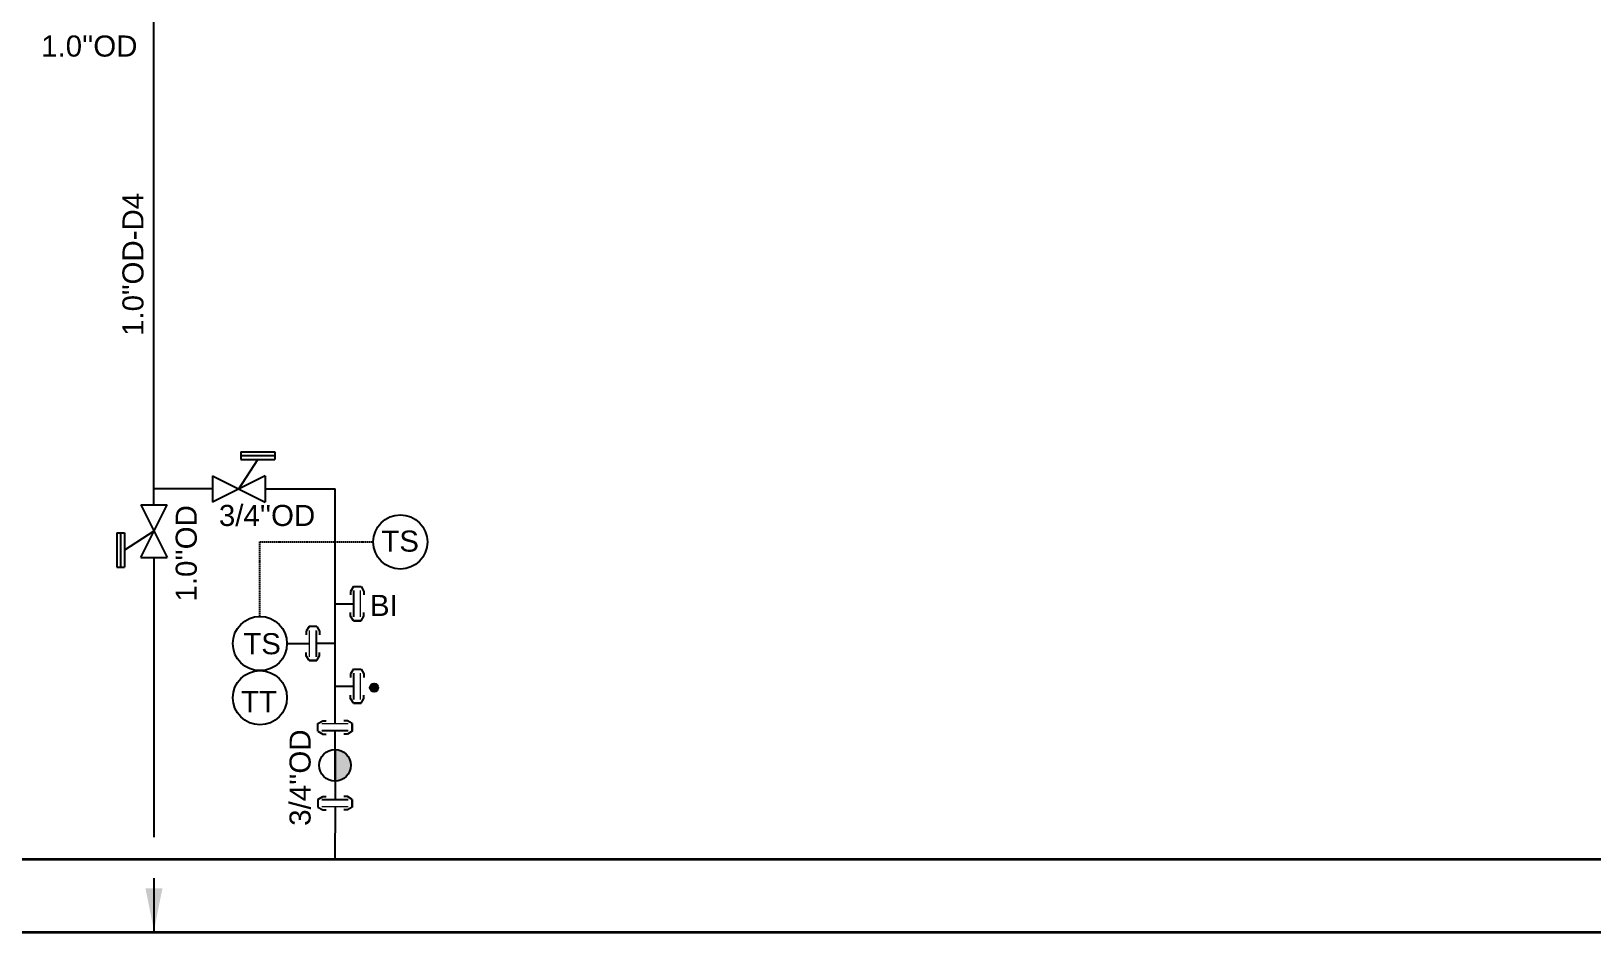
# Model space of a CAD drawing. Header units: inches. Extents: x 14435 to 21465, y 2728 to 7693.
# Drawn here: x 15526.6 to 15822.7, y 5577.2 to 5748.3 of the extents above; entities that cross this region are included whole.
import ezdxf

# ---------------------------------------------------------------- set-up
doc = ezdxf.new("R2010")
doc.units = ezdxf.units.IN
doc.header["$MEASUREMENT"] = 0
doc.linetypes.add('ACAD_ISO04W100', pattern=[30.5, 24, -3, 0.5, -3])
doc.linetypes.add('HIDDEN', pattern=[0.375, 0.25, -0.125])
for name, color, linetype in [('A---SIGLD-CONN-EL', 7, 'Continuous'), ('P---PLINB-CIPR035', 7, 'Continuous'), ('P---PLINB-CND012', 7, 'Continuous'), ('P---PLINB-DRH083', 7, 'Continuous'), ('P---PLINB-DRH124', 7, 'Continuous'), ('P---PLINB-DRH128', 7, 'Continuous'), ('P---PLINB-P059', 7, 'Continuous'), ('P---PLIND-TEXT-25-35', 7, 'Continuous'), ('P---TANKB-V06', 7, 'Continuous')]:
    doc.layers.add(name, color=color, linetype=linetype)
doc.layers.add('Layer4', color=7, linetype='Continuous', true_color=0xffffff)
doc.layers.add('Valve', color=6, linetype='Continuous', lineweight=25)
doc.styles.add('ARIAL', font='arial.ttf', dxfattribs={"height": 4})
doc.styles.get("Standard").update_dxf_attribs({"font": 'arial.ttf'})

# ---------------------------------------------------------------- blocks, each defined once
blk = doc.blocks.new('ST1')
at = {"linetype": 'ByBlock'}
h = blk.add_hatch(color=0, dxfattribs=at)
h.dxf.hatch_style = 1
h.paths.add_polyline_path([(289.45, -286.11), (289.45, -291.11, 0.414214), (291.95, -288.61, 0.414214)])
at = {"color": 0, "linetype": 'ByBlock'}
blk.add_line((289.45, -291.11), (289.45, -286.11), dxfattribs=at)
blk.add_circle((289.45, -288.61), 2.5, dxfattribs=at)
blk = doc.blocks.new('phi_15831288483')
at = {"color": 0, "linetype": 'ByBlock', "xscale": 1.2, "yscale": 1.2, "zscale": 1.2}
blk.add_blockref('ST1', (-347.34, 343.33), dxfattribs=at)
at = {"extrusion": (7.4988e-33, 1.22465e-16, -1), "flags": 1}
for tag, p, rotation in [('PHI_CONNECTIONPOINT', (0, -0.19), 90), ('PHI_CONNECTIONPOINT', (0, -6), 270), ('PHI_INSERTPOINT', (0, -6), 180)]:
    blk.add_attdef(tag, p, '', height=0.1, rotation=rotation, dxfattribs=at)
for tag, p in [('CODE', (4.53, -2.75)), ('DN1', (6.61, -7.4))]:
    blk.add_attdef(tag, p, '', height=3.5)
blk = doc.blocks.new('rgyjryjyfrjfhjgfgj')
at = {"color": 0, "linetype": 'ByBlock'}
for p, q in [((716.48, 396.87), (717.39, 397.41)), ((716.48, 396.87), (716.48, 395.42)), ((717.39, 397.41), (718.05, 397.41)), ((722.07, 397.41), (721.4, 397.41)), ((722.97, 396.87), (722.07, 397.41)), ((722.97, 395.42), (722.97, 396.87)), ((716.48, 395.42), (717.39, 394.88)), ((717.39, 394.88), (718.05, 394.88)), ((722.07, 394.88), (721.4, 394.88)), ((722.97, 395.42), (722.07, 394.88))]:
    blk.add_line(p, q, dxfattribs=at)
at = {"color": 6, "linetype": 'ByBlock'}
blk.add_line((719.73, 391.95), (719.73, 395.48), dxfattribs=at)
at = {"color": 1, "linetype": 'ByBlock', "lineweight": 15}
blk.add_lwpolyline([(717.23, 396.8), (722.23, 396.8)], dxfattribs=at)
at = {"color": 6, "linetype": 'ByBlock'}
blk.add_lwpolyline([(717.23, 395.48), (722.23, 395.48)], dxfattribs=at)
blk = doc.blocks.new('phi_15825218758')
at = {"color": 0, "linetype": 'ByBlock'}
blk.add_line((-3.24, 3.47), (-3.24, 4.92), dxfattribs=at)
blk.add_blockref('rgyjryjyfrjfhjgfgj', (-719.73, -391.95), dxfattribs=at)
at = {"flags": 1}
for p, rotation in [((0, 4.85), 90), ((0, 0), 270)]:
    blk.add_attdef('PHI_CONNECTIONPOINT', p, '', height=0.1, rotation=rotation, dxfattribs=at)
blk = doc.blocks.new('phi_15711211623')
at = {"color": 0, "linetype": 'ByBlock'}
blk.add_line((-3.24, 3.47), (-3.24, 4.92), dxfattribs=at)
blk.add_blockref('rgyjryjyfrjfhjgfgj', (-719.73, -391.95), dxfattribs=at)
at = {"flags": 1}
for p, rotation in [((0, 4.85), 90), ((0, 0), 270)]:
    blk.add_attdef('PHI_CONNECTIONPOINT', p, '', height=0.1, rotation=rotation, dxfattribs=at)
blk = doc.blocks.new('APV')
at = {"color": 6}
blk.add_line((1637.22, 801.29), (1640.82, 806.87), dxfattribs=at)
at = {"layer": 'Valve'}
for p, q in [((1637.59, 808.35), (1644.05, 808.35)), ((1637.59, 808.35), (1637.59, 806.87)), ((1637.59, 807.61), (1644.05, 807.61)), ((1637.59, 806.87), (1644.05, 806.87)), ((1644.05, 808.35), (1644.05, 806.87)), ((1632.22, 803.79), (1632.22, 798.79)), ((1642.22, 803.79), (1632.22, 798.79)), ((1632.22, 803.79), (1642.22, 798.79)), ((1642.22, 803.79), (1642.22, 798.79))]:
    blk.add_line(p, q, dxfattribs=at)
blk = doc.blocks.new('phi_16460456618')
at = {"color": 0, "linetype": 'ByBlock'}
blk.add_blockref('APV', (-1637.22, -801.29), dxfattribs=at)
at = {"flags": 1}
blk.add_attdef('PHI_CONNECTIONPOINT', (-5, 0), '', height=0.1, rotation=180, dxfattribs=at)
for tag, p in [('PHI_INSERTPOINT', (0, 0)), ('PHI_CONNECTIONPOINT', (5, 0))]:
    blk.add_attdef(tag, p, '', height=0.1, dxfattribs=at)
at = {"color": 7}
for tag, p in [('PRJ_TAG_B', (-13.53, -6.4)), ('DNCALC', (-9.38, -11.66))]:
    blk.add_attdef(tag, p, '', height=3.5, dxfattribs=at)

msp = doc.modelspace()

# ---------------------------------------------------------------- hatches: boundary and pattern name
h = msp.add_hatch(color=256)
h.dxf.hatch_style = 1
h.paths.add_polyline_path([(15592.42, 5623.83, 1), (15590.83, 5623.83, 1)])

# ---------------------------------------------------------------- linework, layer by layer
at = {"color": 0, "linetype": 'ByBlock'}
msp.add_line((15575.12, 5632.2), (15579.38, 5632.2), dxfattribs=at)
msp.add_line((15549.87, 5587.73), (15549.87, 5577.47))
for centre in [(15596.62, 5651.47), (15569.97, 5632.2), (15569.97, 5621.92)]:
    msp.add_circle(centre, 5.14, dxfattribs=at)
msp.add_circle((15591.63, 5623.83), 0.794)
at = {"layer": 'A---SIGLD-CONN-EL', "color": 1, "linetype": 'HIDDEN'}
for p, q in [((15569.97, 5637.35), (15569.97, 5651.47)), ((15569.97, 5651.47), (15591.47, 5651.47))]:
    msp.add_line(p, q, dxfattribs=at)
at = {"layer": 'P---PLINB-CND012', "color": 230, "linetype": 'ACAD_ISO04W100', "ltscale": 0.5, "const_width": 0.5, "elevation": 1.35}
msp.add_lwpolyline([(15120.28, 5591.26), (16089.89, 5591.26)], dxfattribs=at)
at = {"layer": 'P---PLINB-DRH083', "color": 240, "linetype": 'ACAD_ISO04W100', "ltscale": 0.5, "const_width": 0.5}
msp.add_lwpolyline([(15086.48, 5577.41), (16089.89, 5577.41)], dxfattribs=at)
at = {"layer": 'P---PLINB-DRH124', "color": 7, "linetype": 'Continuous', "ltscale": 0.1}
msp.add_solid([(15548.26, 5585.76), (15549.87, 5577.76), (15551.48, 5585.76)], dxfattribs=at)
at = {"layer": 'P---PLINB-DRH128', "color": 7, "linetype": 'Continuous', "ltscale": 0.1}
for p, q in [((15549.87, 5658.53), (15549.87, 5783.79)), ((15560.99, 5661.52), (15549.87, 5661.52)), ((15570.99, 5661.52), (15584.24, 5661.52)), ((15549.87, 5648.53), (15549.87, 5595.5))]:
    msp.add_line(p, q, dxfattribs=at)
at = {"layer": 'P---PLINB-DRH128', "color": 7, "linetype": 'Continuous', "ltscale": 0.1, "elevation": 0.08}
for points in [[(15584.24, 5616.97), (15584.24, 5661.52)], [(15584.23, 5601.26), (15584.22, 5591.28)]]:
    msp.add_lwpolyline(points, dxfattribs=at)
at = {"layer": 'P---PLINB-P059', "color": 7, "linetype": 'Continuous', "elevation": 0.08}
msp.add_lwpolyline([(15584.23, 5611.92), (15584.23, 5606.11)], dxfattribs=at).dxf.unprotected_set("ltscale", 0)

# ---------------------------------------------------------------- block references
at = {"layer": 'P---PLINB-CIPR035', "rotation": 89.98225952518065}
msp.add_blockref('phi_15711211623', (15584.24, 5632.2), dxfattribs=at)
at = {"layer": 'P---PLINB-DRH128', "xscale": -1, "rotation": 270}
for p in [(15584.24, 5639.75), (15584.24, 5624.11)]:
    msp.add_blockref('phi_15825218758', p, dxfattribs=at)
at = {"layer": 'P---PLINB-DRH128', "xscale": -1}
msp.add_blockref('phi_15825218758', (15584.23, 5612.11), dxfattribs=at)
at = {"layer": 'P---PLINB-P059'}
msp.add_blockref('phi_15831288483', (15584.23, 5612.11), dxfattribs=at)
at = {"layer": 'P---PLINB-P059', "rotation": 180}
msp.add_blockref('phi_15825218758', (15584.23, 5606.11), dxfattribs=at)
at = {"layer": 'P---TANKB-V06', "extrusion": (-1.22465e-16, 2.439e-32, -1), "xscale": -1}
msp.add_blockref('phi_16460456618', (-15565.99, 5661.52), dxfattribs=at)
at = {"layer": 'P---TANKB-V06', "extrusion": (-4.68864e-32, 1.22465e-16, -1), "rotation": 270}
msp.add_blockref('phi_16460456618', (-15549.87, 5653.53), dxfattribs=at)

# ---------------------------------------------------------------- texts
at = {"color": 0, "linetype": 'ByBlock'}
for s, p in [('TS', (15593.01, 5649.62)), ('TS', (15566.81, 5630.17)), ('TT', (15566.37, 5619.17))]:
    msp.add_text(s, height=4, rotation=359.9879, dxfattribs=at).set_placement(p)
at = {"insert": (15590.85, 5641.43), "char_height": 4, "attachment_point": 1}
msp.add_mtext_dynamic_manual_height_columns('BI', width=6.3226, gutter_width=12.5, heights=[0], dxfattribs=at)
at = {"layer": 'Layer4', "color": 7, "insert": (15543.88, 5690.53), "char_height": 4, "attachment_point": 1, "rotation": 90, "style": 'ARIAL'}
msp.add_mtext_dynamic_manual_height_columns('1.0"OD-D4', width=41.8058, gutter_width=12.5, heights=[0], dxfattribs=at)
at = {"layer": 'P---PLIND-TEXT-25-35'}
for s, p in [("1.0''OD", (15528.46, 5743.5)), ("3/4''OD", (15562.19, 5654.49))]:
    msp.add_text(s, height=4, dxfattribs=at).set_placement(p)
for s, p in [("1.0''OD", (15557.99, 5640.16)), ("3/4''OD", (15579.59, 5597.63))]:
    msp.add_text(s, height=4, rotation=90, dxfattribs=at).set_placement(p)

doc.saveas('drawing.dxf')
